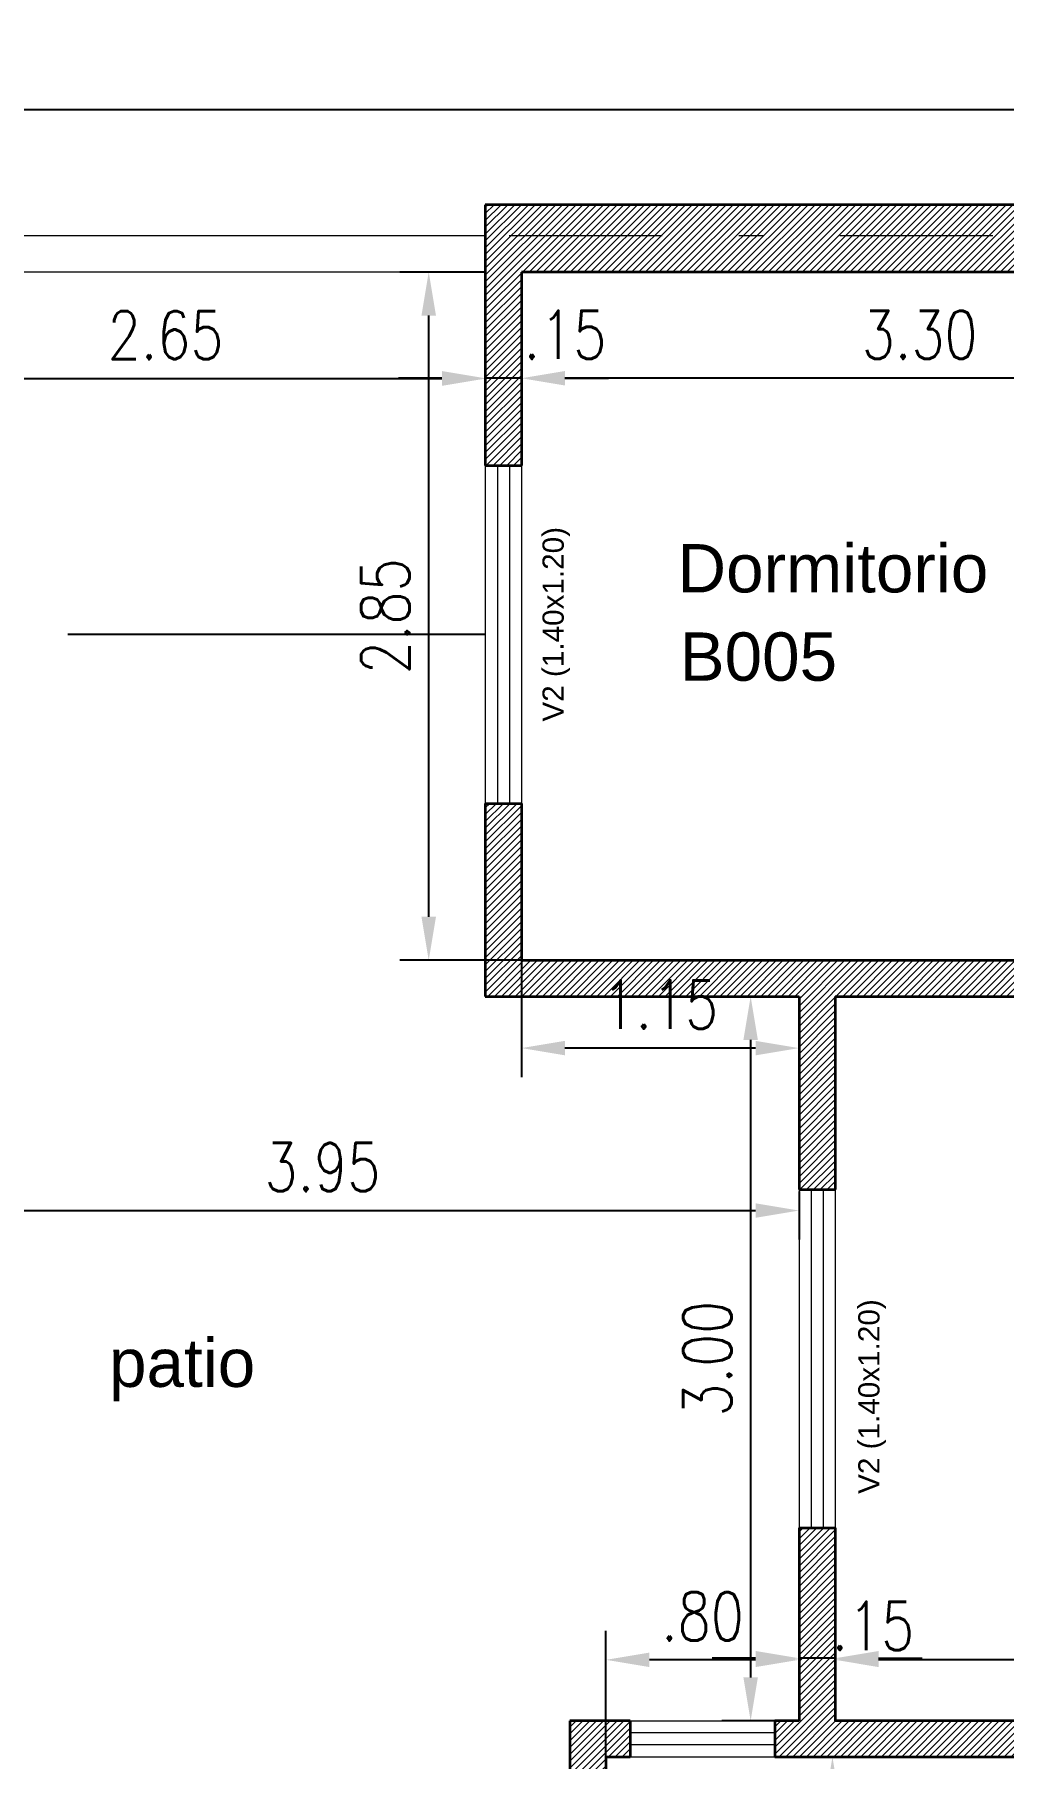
# Model space of a CAD drawing. Header units: millimetres. Extents: x 2761 to 3221, y 1635 to 1962.
# Drawn here: x 3197.74 to 3201.75, y 1707.32 to 1714.46 of the extents above; entities that cross this region are included whole.
import ezdxf

# ---------------------------------------------------------------- set-up
doc = ezdxf.new("R2010")
doc.units = ezdxf.units.MM
doc.linetypes.add('DASHDOT', pattern=[25.4, 12.7, -6.35, 0, -6.35])
doc.layers.get('Defpoints').update_dxf_attribs({"lineweight": 5})
for name, color, linetype, lineweight in [('Aberturas', 239, 'Continuous', 18), ('Cotas', 8, 'Continuous', 15), ('Ejes', 3, 'DASHDOT', 13), ('Muros', 6, 'Continuous', 50), ('Rayado', 7, 'Continuous', 15), ('Textos', 3, 'Continuous', 9)]:
    doc.layers.add(name, color=color, linetype=linetype, lineweight=lineweight)
doc.layers.add('No View', color=70, linetype='Continuous', plot=False)
doc.styles.add('cotas', font='romans.shx', dxfattribs={"width": 0.8})
doc.styles.get("Standard").update_dxf_attribs({"font": 'arial.ttf'})
doc.dimstyles.new('Esc 1-100', dxfattribs={"dimtxt": 0.2, "dimasz": 0.18, "dimexe": 0.12, "dimexo": 0, "dimgap": 0.08, "dimtad": 1, "dimzin": 4, "dimdsep": 46, "dimtxsty": 'cotas', "dimcen": 2.5, "dimclrd": 7, "dimclre": 7, "dimclrt": 256, "dimaunit": 1, "dimadec": 3, "dimazin": 0, "dimtfac": 1, "dimtmove": 1, "dimatfit": 3, "dimfxl": 0.12, "dimarcsym": 0})

# ---------------------------------------------------------------- blocks, each defined once
blk = doc.blocks.new('*D336')
at = {"layer": 'Cotas', "color": 7, "lineweight": -2, "transparency": 16777216}
for p, q in [((3201.0546, 1708.2526), (3201.0546, 1707.6088)), ((3204.0546, 1707.7897), (3204.0546, 1707.6088)), ((3203.8746, 1707.7288), (3201.2346, 1707.7288))]:
    blk.add_line(p, q, dxfattribs=at)
at = {"layer": 'Cotas', "color": 7, "transparency": 16777216}
for points in [[(3201.2346, 1707.7588), (3201.2346, 1707.6988), (3201.0546, 1707.7288)], [(3203.8746, 1707.7588), (3203.8746, 1707.6988), (3204.0546, 1707.7288)]]:
    blk.add_solid(points, dxfattribs=at)
at = {"layer": 'Defpoints', "color": 0, "transparency": 16777216}
for p in [(3201.0546, 1708.2526), (3204.0546, 1707.7897), (3201.0546, 1707.7288)]:
    blk.add_point(p, dxfattribs=at)
at = {"layer": 'Cotas', "transparency": 16777216, "insert": (3202.5546, 1707.9088), "char_height": 0.2, "attachment_point": 5, "style": 'cotas'}
blk.add_mtext('3.00', dxfattribs=at)
blk = doc.blocks.new('*D339')
at = {"layer": 'Cotas', "color": 7, "lineweight": -2, "transparency": 16777216}
for p, q in [((3200.815, 1707.3262), (3201.1631, 1707.3262)), ((3201.0431, 1707.1462), (3201.0431, 1702.7862)), ((3200.1046, 1702.6062), (3201.1631, 1702.6062))]:
    blk.add_line(p, q, dxfattribs=at)
at = {"layer": 'Cotas', "color": 7, "transparency": 16777216}
for points in [[(3201.0131, 1707.1462), (3201.0731, 1707.1462), (3201.0431, 1707.3262)], [(3201.0131, 1702.7862), (3201.0731, 1702.7862), (3201.0431, 1702.6062)]]:
    blk.add_solid(points, dxfattribs=at)
at = {"layer": 'Defpoints', "color": 0, "transparency": 16777216}
for p in [(3200.815, 1707.3262), (3200.1046, 1702.6062), (3201.0431, 1702.6062)]:
    blk.add_point(p, dxfattribs=at)
at = {"layer": 'Cotas', "transparency": 16777216, "insert": (3200.8631, 1704.9662), "char_height": 0.2, "attachment_point": 5, "rotation": 90, "style": 'cotas'}
blk.add_mtext('4.72', dxfattribs=at)
blk = doc.blocks.new('*D340')
at = {"layer": 'Cotas', "color": 7, "lineweight": -2, "transparency": 16777216}
for p, q in [((3199.6046, 1710.4762), (3200.8242, 1710.4762)), ((3200.7042, 1710.2962), (3200.7042, 1707.6562)), ((3200.9046, 1707.4762), (3200.5842, 1707.4762))]:
    blk.add_line(p, q, dxfattribs=at)
at = {"layer": 'Cotas', "color": 7, "transparency": 16777216}
for points in [[(3200.6742, 1710.2962), (3200.7342, 1710.2962), (3200.7042, 1710.4762)], [(3200.6742, 1707.6562), (3200.7342, 1707.6562), (3200.7042, 1707.4762)]]:
    blk.add_solid(points, dxfattribs=at)
at = {"layer": 'Defpoints', "color": 0, "transparency": 16777216}
for p in [(3199.6046, 1710.4762), (3200.7042, 1707.4762), (3200.9046, 1707.4762)]:
    blk.add_point(p, dxfattribs=at)
at = {"layer": 'Cotas', "transparency": 16777216, "insert": (3200.5242, 1708.9762), "char_height": 0.2, "attachment_point": 5, "rotation": 90, "style": 'cotas'}
blk.add_mtext('3.00', dxfattribs=at)
blk = doc.blocks.new('*D341')
at = {"layer": 'Cotas', "color": 7, "lineweight": -2, "transparency": 16777216}
for p, q in [((3199.7546, 1713.1599), (3199.7546, 1712.9168)), ((3203.0546, 1713.1599), (3203.0546, 1712.9168)), ((3202.8746, 1713.0368), (3199.9346, 1713.0368))]:
    blk.add_line(p, q, dxfattribs=at)
at = {"layer": 'Cotas', "color": 7, "transparency": 16777216}
for points in [[(3199.9346, 1713.0668), (3199.9346, 1713.0068), (3199.7546, 1713.0368)], [(3202.8746, 1713.0668), (3202.8746, 1713.0068), (3203.0546, 1713.0368)]]:
    blk.add_solid(points, dxfattribs=at)
at = {"layer": 'Defpoints', "color": 0, "transparency": 16777216}
for p in [(3199.7546, 1713.1599), (3203.0546, 1713.1599), (3199.7546, 1713.0368)]:
    blk.add_point(p, dxfattribs=at)
at = {"layer": 'Cotas', "transparency": 16777216, "insert": (3201.4046, 1713.2168), "char_height": 0.2, "attachment_point": 5, "style": 'cotas'}
blk.add_mtext('3.30', dxfattribs=at)
blk = doc.blocks.new('*D353')
at = {"layer": 'Cotas', "color": 7, "lineweight": -2, "transparency": 16777216}
for p, q in [((3196.9546, 1713.6264), (3196.9546, 1714.2695)), ((3219.4537, 1713.6264), (3219.4537, 1714.2695)), ((3197.1346, 1714.1495), (3219.2737, 1714.1495))]:
    blk.add_line(p, q, dxfattribs=at)
at = {"layer": 'Cotas', "color": 7, "transparency": 16777216}
for points in [[(3197.1346, 1714.1795), (3197.1346, 1714.1195), (3196.9546, 1714.1495)], [(3219.2737, 1714.1795), (3219.2737, 1714.1195), (3219.4537, 1714.1495)]]:
    blk.add_solid(points, dxfattribs=at)
at = {"layer": 'Defpoints', "color": 0, "transparency": 16777216}
for p in [(3219.4537, 1714.1495), (3196.9546, 1713.6264), (3219.4537, 1713.6264)]:
    blk.add_point(p, dxfattribs=at)
at = {"layer": 'Cotas', "transparency": 16777216, "insert": (3208.2042, 1714.3295), "char_height": 0.2, "attachment_point": 5, "style": 'cotas'}
blk.add_mtext('38.43', dxfattribs=at)
blk = doc.blocks.new('*D354')
at = {"layer": 'Cotas', "color": 7, "lineweight": -2, "transparency": 16777216}
for p, q in [((3199.6046, 1713.2159), (3199.6046, 1712.9154)), ((3196.9546, 1712.2626), (3196.9546, 1713.1554)), ((3197.1346, 1713.0354), (3199.4246, 1713.0354))]:
    blk.add_line(p, q, dxfattribs=at)
at = {"layer": 'Cotas', "color": 7, "transparency": 16777216}
for points in [[(3197.1346, 1713.0654), (3197.1346, 1713.0054), (3196.9546, 1713.0354)], [(3199.4246, 1713.0654), (3199.4246, 1713.0054), (3199.6046, 1713.0354)]]:
    blk.add_solid(points, dxfattribs=at)
at = {"layer": 'Defpoints', "color": 0, "transparency": 16777216}
for p in [(3199.6046, 1713.2159), (3199.6046, 1713.0354), (3196.9546, 1712.2626)]:
    blk.add_point(p, dxfattribs=at)
at = {"layer": 'Cotas', "transparency": 16777216, "insert": (3198.2796, 1713.2154), "char_height": 0.2, "attachment_point": 5, "style": 'cotas'}
blk.add_mtext('2.65', dxfattribs=at)
blk = doc.blocks.new('*D355')
at = {"layer": 'Cotas', "color": 7, "lineweight": -2, "transparency": 16777216}
for p, q in [((3199.6046, 1712.8596), (3199.6046, 1713.1568)), ((3199.7546, 1712.844), (3199.7546, 1713.1568)), ((3199.4246, 1713.0368), (3199.2446, 1713.0368)), ((3199.7546, 1713.0368), (3199.6046, 1713.0368)), ((3199.9346, 1713.0368), (3200.1146, 1713.0368))]:
    blk.add_line(p, q, dxfattribs=at)
at = {"layer": 'Cotas', "color": 7, "transparency": 16777216}
for points in [[(3199.4246, 1713.0668), (3199.4246, 1713.0068), (3199.6046, 1713.0368)], [(3199.9346, 1713.0668), (3199.9346, 1713.0068), (3199.7546, 1713.0368)]]:
    blk.add_solid(points, dxfattribs=at)
at = {"layer": 'Defpoints', "color": 0, "transparency": 16777216}
for p in [(3199.6046, 1713.0368), (3199.6046, 1712.8596), (3199.7546, 1712.844)]:
    blk.add_point(p, dxfattribs=at)
at = {"layer": 'Cotas', "transparency": 16777216, "insert": (3199.9346, 1713.2168), "char_height": 0.2, "attachment_point": 5, "style": 'cotas'}
blk.add_mtext('.15', dxfattribs=at)
blk = doc.blocks.new('*D357')
at = {"layer": 'Cotas', "color": 7, "lineweight": -2, "transparency": 16777216}
for p, q in [((3201.0546, 1708.2526), (3201.0546, 1707.6154)), ((3200.9046, 1707.8103), (3200.9046, 1707.6154)), ((3200.7246, 1707.7354), (3200.5446, 1707.7354)), ((3201.0546, 1707.7354), (3200.9046, 1707.7354)), ((3201.2346, 1707.7354), (3201.4146, 1707.7354))]:
    blk.add_line(p, q, dxfattribs=at)
at = {"layer": 'Cotas', "color": 7, "transparency": 16777216}
for points in [[(3200.7246, 1707.7654), (3200.7246, 1707.7054), (3200.9046, 1707.7354)], [(3201.2346, 1707.7654), (3201.2346, 1707.7054), (3201.0546, 1707.7354)]]:
    blk.add_solid(points, dxfattribs=at)
at = {"layer": 'Defpoints', "color": 0, "transparency": 16777216}
for p in [(3201.0546, 1708.2526), (3200.9046, 1707.8103), (3200.9046, 1707.7354)]:
    blk.add_point(p, dxfattribs=at)
at = {"layer": 'Cotas', "transparency": 16777216, "insert": (3201.2109, 1707.8694), "char_height": 0.2, "attachment_point": 5, "style": 'cotas'}
blk.add_mtext('.15', dxfattribs=at)
blk = doc.blocks.new('*D346')
at = {"layer": 'Cotas', "color": 7, "lineweight": -2, "transparency": 16777216}
for p, q in [((3200.1046, 1707.3262), (3200.1046, 1707.8488)), ((3200.9046, 1707.4762), (3200.9046, 1707.8488)), ((3200.7246, 1707.7288), (3200.2846, 1707.7288))]:
    blk.add_line(p, q, dxfattribs=at)
at = {"layer": 'Cotas', "color": 7, "transparency": 16777216}
for points in [[(3200.2846, 1707.7588), (3200.2846, 1707.6988), (3200.1046, 1707.7288)], [(3200.7246, 1707.7588), (3200.7246, 1707.6988), (3200.9046, 1707.7288)]]:
    blk.add_solid(points, dxfattribs=at)
at = {"layer": 'Defpoints', "color": 0, "transparency": 16777216}
for p in [(3200.1046, 1707.7288), (3200.9046, 1707.4762), (3200.1046, 1707.3262)]:
    blk.add_point(p, dxfattribs=at)
at = {"layer": 'Cotas', "transparency": 16777216, "insert": (3200.5046, 1707.9088), "char_height": 0.2, "attachment_point": 5, "style": 'cotas'}
blk.add_mtext('.80', dxfattribs=at)
blk = doc.blocks.new('*D361')
at = {"layer": 'Cotas', "color": 7, "lineweight": -2, "transparency": 16777216}
for p, q in [((3199.7546, 1710.6262), (3199.7546, 1710.1425)), ((3200.9046, 1710.4762), (3200.9046, 1710.1425)), ((3200.7246, 1710.2625), (3199.9346, 1710.2625))]:
    blk.add_line(p, q, dxfattribs=at)
at = {"layer": 'Cotas', "color": 7, "transparency": 16777216}
for points in [[(3199.9346, 1710.2925), (3199.9346, 1710.2325), (3199.7546, 1710.2625)], [(3200.7246, 1710.2925), (3200.7246, 1710.2325), (3200.9046, 1710.2625)]]:
    blk.add_solid(points, dxfattribs=at)
at = {"layer": 'Defpoints', "color": 0, "transparency": 16777216}
for p in [(3199.7546, 1710.6262), (3200.9046, 1710.4762), (3199.7546, 1710.2625)]:
    blk.add_point(p, dxfattribs=at)
at = {"layer": 'Cotas', "transparency": 16777216, "insert": (3200.3296, 1710.4425), "char_height": 0.2, "attachment_point": 5, "style": 'cotas'}
blk.add_mtext('1.15', dxfattribs=at)
blk = doc.blocks.new('*D347')
at = {"layer": 'Cotas', "color": 7, "lineweight": -2, "transparency": 16777216}
for p, q in [((3199.6046, 1713.4764), (3199.2501, 1713.4764)), ((3199.3701, 1710.8062), (3199.3701, 1713.2964)), ((3199.7546, 1710.6262), (3199.2501, 1710.6262))]:
    blk.add_line(p, q, dxfattribs=at)
at = {"layer": 'Cotas', "color": 7, "transparency": 16777216}
for points in [[(3199.3401, 1713.2964), (3199.4001, 1713.2964), (3199.3701, 1713.4764)], [(3199.3401, 1710.8062), (3199.4001, 1710.8062), (3199.3701, 1710.6262)]]:
    blk.add_solid(points, dxfattribs=at)
at = {"layer": 'Defpoints', "color": 0, "transparency": 16777216}
for p in [(3199.3701, 1713.4764), (3199.6046, 1713.4764), (3199.7546, 1710.6262)]:
    blk.add_point(p, dxfattribs=at)
at = {"layer": 'Cotas', "transparency": 16777216, "insert": (3199.1901, 1712.0513), "char_height": 0.2, "attachment_point": 5, "rotation": 90, "style": 'cotas'}
blk.add_mtext('2.85', dxfattribs=at)
blk = doc.blocks.new('*D363')
at = {"layer": 'Cotas', "color": 7, "lineweight": -2, "transparency": 16777216}
for p, q in [((3196.9546, 1709.6681), (3196.9546, 1709.4696)), ((3200.9046, 1709.6681), (3200.9046, 1709.4696)), ((3197.1346, 1709.5896), (3200.7246, 1709.5896))]:
    blk.add_line(p, q, dxfattribs=at)
at = {"layer": 'Cotas', "color": 7, "transparency": 16777216}
for points in [[(3197.1346, 1709.6196), (3197.1346, 1709.5596), (3196.9546, 1709.5896)], [(3200.7246, 1709.6196), (3200.7246, 1709.5596), (3200.9046, 1709.5896)]]:
    blk.add_solid(points, dxfattribs=at)
at = {"layer": 'Defpoints', "color": 0, "transparency": 16777216}
for p in [(3196.9546, 1709.6681), (3200.9046, 1709.6681), (3200.9046, 1709.5896)]:
    blk.add_point(p, dxfattribs=at)
at = {"layer": 'Cotas', "transparency": 16777216, "insert": (3198.9296, 1709.7696), "char_height": 0.2, "attachment_point": 5, "style": 'cotas'}
blk.add_mtext('3.95', dxfattribs=at)

msp = doc.modelspace()

# ---------------------------------------------------------------- hatches: boundary and pattern name
at = {"layer": 'Rayado', "lineweight": 20}
h = msp.add_hatch(dxfattribs=at)
h.set_pattern_fill('_USER', color=256, scale=0.02, angle=45, pattern_type=0)
h.set_pattern_definition([(45, (0, 0), (-0.01414213562, 0.01414213562), [])])
h.paths.add_polyline_path([(3211.0046, 1711.1789), (3210.8546, 1711.1789), (3210.8546, 1710.6262), (3209.5546, 1710.6262), (3209.5546, 1709.7605), (3209.7046, 1709.7605), (3209.7046, 1710.4762), (3211.0046, 1710.4762)], flags=0)
h.paths.add_polyline_path([(3211.0046, 1711.1789), (3210.8546, 1711.1789), (3210.8546, 1710.6262), (3209.5546, 1710.6262), (3209.5546, 1709.7605), (3209.7046, 1709.7605), (3209.7046, 1710.4762), (3211.0046, 1710.4762)], flags=0)
h.paths.add_polyline_path([(3209.5546, 1710.6262), (3206.4046, 1710.6262), (3206.4046, 1710.4762), (3209.5546, 1710.4762)], flags=17)
h.paths.add_polyline_path([(3211.0046, 1711.1789), (3210.8546, 1711.1789), (3210.8546, 1710.6262), (3209.5546, 1710.6262), (3209.5546, 1710.4762), (3209.5546, 1709.7605), (3209.7046, 1709.7605), (3209.7046, 1710.4762), (3211.0046, 1710.4762)], flags=0)
h.paths.add_polyline_path([(3211.0046, 1713.7557), (3205.3046, 1713.7557), (3205.3046, 1713.6264), (3211.0046, 1713.6264)])
h.paths.add_polyline_path([(3205.3046, 1713.7557), (3199.6046, 1713.7557), (3199.6046, 1713.6264), (3205.3046, 1713.6264)])
h.paths.add_polyline_path([(3205.3046, 1713.6264), (3199.6046, 1713.6264), (3199.6046, 1712.6762), (3199.7546, 1712.6762), (3199.7546, 1713.4762), (3203.0546, 1713.4762), (3203.0546, 1711.4762), (3204.3046, 1711.4762), (3204.3046, 1712.4262), (3204.1546, 1712.4262), (3204.1546, 1711.6262), (3203.2046, 1711.6262), (3203.2046, 1713.4762), (3205.1546, 1713.4762), (3205.1546, 1711.6262), (3205.1046, 1711.6262), (3205.1046, 1711.4762), (3205.1546, 1711.4762), (3205.1546, 1708.4141), (3205.3046, 1708.4141)])
h.paths.add_polyline_path([(3204.2046, 1710.6262), (3199.7546, 1710.6262), (3199.7546, 1711.2762), (3199.6046, 1711.2762), (3199.6046, 1710.4762), (3200.9046, 1710.4762), (3200.9046, 1709.6762), (3201.0546, 1709.6762), (3201.0546, 1710.4762), (3204.2046, 1710.4762)], flags=17)
h.paths.add_polyline_path([(3204.2046, 1709.6262), (3204.0546, 1709.6262), (3204.0546, 1707.4762), (3201.0546, 1707.4762), (3201.0546, 1708.2762), (3200.9046, 1708.2762), (3200.9046, 1707.4762), (3200.8046, 1707.4762), (3200.8046, 1707.3262), (3204.2046, 1707.3262)])
h.paths.add_polyline_path([(3200.1046, 1707.3262), (3200.2046, 1707.3262), (3200.2046, 1707.4762), (3199.9546, 1707.4762), (3199.9546, 1706.6762), (3200.1046, 1706.6762)])
h.paths.add_polyline_path([(3200.1046, 1705.1762), (3199.9546, 1705.1762), (3199.9546, 1702.3063), (3200.5546, 1702.3063), (3200.5546, 1702.4562), (3202.555, 1702.4562), (3202.555, 1702.6062), (3200.1046, 1702.6062)])
h.paths.add_polyline_path([(3203.6546, 1703.7044), (3203.5046, 1703.7044), (3203.5046, 1702.6062), (3203.4546, 1702.6062), (3203.4546, 1702.4562), (3203.7046, 1702.4562), (3203.7046, 1702.6062), (3203.6546, 1702.6062)])
h.paths.add_polyline_path([(3205.3046, 1705.0102), (3205.1546, 1705.0102), (3205.1546, 1702.6062), (3204.0546, 1702.6062), (3204.0546, 1702.4562), (3205.3046, 1702.4562)])
h.paths.add_polyline_path([(3205.4546, 1705.0102), (3205.3046, 1705.0102), (3205.3046, 1702.4562), (3206.4477, 1702.4562), (3206.4477, 1702.6062), (3205.4546, 1702.6062)])
h.paths.add_polyline_path([(3206.1638, 1706.1562), (3205.4546, 1706.1562), (3205.4546, 1708.4141), (3205.3046, 1708.4141), (3205.3046, 1705.0102), (3205.4546, 1705.0102), (3205.4546, 1706.0062), (3206.1638, 1706.0062)])
h.paths.add_polyline_path([(3205.3046, 1708.4141), (3205.1546, 1708.4141), (3205.1546, 1706.1562), (3204.4546, 1706.1562), (3204.4546, 1706.0062), (3205.1546, 1706.0062), (3205.1546, 1705.0102), (3205.3046, 1705.0102)])
h.paths.add_polyline_path([(3205.4546, 1711.4762), (3205.5046, 1711.4762), (3205.5046, 1711.6262), (3205.4546, 1711.6262), (3205.4546, 1713.4762), (3207.4046, 1713.4762), (3207.4046, 1711.6262), (3206.4546, 1711.6262), (3206.4546, 1712.4262), (3206.3046, 1712.4262), (3206.3046, 1711.4762), (3207.5546, 1711.4762), (3207.5546, 1713.4762), (3210.8546, 1713.4762), (3210.8546, 1712.6789), (3211.0046, 1712.6789), (3211.0046, 1713.6264), (3205.3046, 1713.6264), (3205.3046, 1708.4141), (3205.4546, 1708.4141)])
h.paths.add_polyline_path([(3206.5546, 1709.6262), (3206.4046, 1709.6262), (3206.4046, 1707.3262), (3209.815, 1707.3262), (3209.815, 1707.4762), (3209.705, 1707.4762), (3209.7046, 1707.4755), (3209.7046, 1708.2605), (3209.5546, 1708.2605), (3209.5546, 1707.4762), (3206.5546, 1707.4762)])
h.paths.add_polyline_path([(3211.0046, 1711.1789), (3210.8546, 1711.1789), (3210.8546, 1710.6262), (3206.4046, 1710.6262), (3206.4046, 1710.4762), (3209.5546, 1710.4762), (3209.5546, 1709.7605), (3209.7046, 1709.7605), (3209.7046, 1710.4762), (3211.0046, 1710.4762)], flags=0)
h.paths.add_polyline_path([(3210.6546, 1707.4762), (3210.45, 1707.4762), (3210.45, 1707.3262), (3210.5046, 1707.3262), (3210.5046, 1706.6802), (3210.6546, 1706.6802)])
h.paths.add_polyline_path([(3210.6546, 1705.1802), (3210.5046, 1705.1802), (3210.5046, 1702.6062), (3208.0973, 1702.6062), (3208.0973, 1702.3062), (3210.6546, 1702.3062)])
h.paths.add_polyline_path([(3207.1046, 1703.7044), (3206.9546, 1703.7044), (3206.9546, 1702.6062), (3206.7477, 1702.6062), (3206.7477, 1702.4562), (3207.1977, 1702.4562), (3207.1977, 1702.6062), (3207.1046, 1702.6062)])
h.paths.add_polyline_path([(3213.4038, 1707.4762), (3213.2539, 1707.4762), (3213.2539, 1702.4562), (3213.4038, 1702.4562)])
h.paths.add_polyline_path([(3196.9546, 1702.6064), (3196.8046, 1702.6064), (3196.8046, 1702.3064), (3196.9546, 1702.3064)])
h.paths.add_polyline_path([(3197.0046, 1702.6064), (3196.9546, 1702.6064), (3196.9546, 1702.3064), (3197.0045, 1702.3064)])
h.paths.add_polyline_path([(3197.2546, 1702.6064), (3197.0046, 1702.6064), (3197.0045, 1702.3064), (3197.2546, 1702.3064)])

# ---------------------------------------------------------------- linework, layer by layer
at = {"layer": 'Aberturas'}
for p, q in [((3199.6046, 1712.6762), (3199.6046, 1711.2762)), ((3199.6546, 1712.6762), (3199.6546, 1711.2762)), ((3199.7046, 1712.6762), (3199.7046, 1711.2762)), ((3199.7546, 1712.6762), (3199.7546, 1711.2762)), ((3200.9046, 1709.6762), (3200.9046, 1708.2762)), ((3200.9546, 1709.6762), (3200.9546, 1708.2762)), ((3201.0046, 1709.6762), (3201.0046, 1708.2762)), ((3201.0546, 1709.6762), (3201.0546, 1708.2762)), ((3200.2046, 1707.4762), (3200.8046, 1707.4762)), ((3200.8046, 1707.4262), (3200.2046, 1707.4262)), ((3200.8046, 1707.3762), (3200.2046, 1707.3762)), ((3200.8046, 1707.3262), (3200.2046, 1707.3262))]:
    msp.add_line(p, q, dxfattribs=at)
at = {"layer": 'Ejes', "ltscale": 0.05}
msp.add_line((3220.8881, 1713.6264), (3195.9203, 1713.6264), dxfattribs=at)
at = {"layer": 'Muros', "lineweight": 35}
for p, q in [((3211.0046, 1713.7557), (3199.6046, 1713.7557)), ((3199.6046, 1713.7557), (3199.6046, 1712.6762)), ((3203.0546, 1713.4762), (3199.7546, 1713.4762)), ((3199.7546, 1713.4762), (3199.7546, 1712.6762)), ((3199.6046, 1712.6762), (3199.7546, 1712.6762)), ((3199.6046, 1711.2762), (3199.6046, 1710.4762)), ((3199.6046, 1711.2762), (3199.7546, 1711.2762)), ((3199.7546, 1711.2762), (3199.7546, 1710.6262)), ((3199.7546, 1710.6262), (3204.2046, 1710.6262)), ((3199.6046, 1710.4762), (3200.9046, 1710.4762)), ((3200.9046, 1710.4762), (3200.9046, 1709.6762)), ((3201.0546, 1710.4762), (3201.0546, 1709.6762)), ((3201.0546, 1710.4762), (3204.2046, 1710.4762)), ((3200.9046, 1709.6762), (3201.0546, 1709.6762)), ((3200.9046, 1708.2762), (3200.9046, 1707.4762)), ((3200.9046, 1708.2762), (3201.0546, 1708.2762)), ((3201.0546, 1708.2762), (3201.0546, 1707.4762)), ((3199.9546, 1707.4762), (3199.9546, 1706.6762)), ((3200.2046, 1707.4762), (3199.9546, 1707.4762)), ((3200.2046, 1707.4762), (3200.2046, 1707.3262)), ((3200.9046, 1707.4762), (3200.8046, 1707.4762)), ((3200.8046, 1707.4762), (3200.8046, 1707.3262)), ((3204.0546, 1707.4762), (3201.0546, 1707.4762)), ((3200.1046, 1707.3262), (3200.1046, 1706.6762)), ((3200.2046, 1707.3262), (3200.1046, 1707.3262)), ((3204.2046, 1707.3262), (3200.8046, 1707.3262))]:
    msp.add_line(p, q, dxfattribs=at)
at = {"layer": 'Muros', "color": 1, "lineweight": 20}
for p, q in [((3199.6046, 1713.6264), (3197.0046, 1713.6264)), ((3199.6046, 1713.4764), (3196.9546, 1713.4764))]:
    msp.add_line(p, q, dxfattribs=at)
at = {"layer": 'No View'}
msp.add_line((3199.6046, 1711.9762), (3197.8741, 1711.9762), dxfattribs=at)

# ---------------------------------------------------------------- texts
at = {"layer": 'Textos', "lineweight": 20}
for p in [(3199.9296, 1711.6148), (3201.2381, 1708.4161)]:
    msp.add_text('V2 (1.40x1.20)', height=0.087982, rotation=90, dxfattribs=at).set_placement(p)
at = {"layer": 'Textos', "color": 7, "lineweight": 20}
for s, p in [('Dormitorio', (3200.4006, 1712.1499)), ('B005', (3200.4099, 1711.784)), ('patio', (3198.0453, 1708.8593))]:
    msp.add_text(s, height=0.2, dxfattribs=at).set_placement(p)

# ---------------------------------------------------------------- dimensions: what is measured, and where the dimension line sits
at = {"layer": 'Cotas'}
dim = msp.add_linear_dim(base=(3219.4537, 1714.1495), p1=(3196.9546, 1713.6264), p2=(3219.4537, 1713.6264), text='38.43', dimstyle='Esc 1-100', dxfattribs=at)
dim.commit()
dim.dimension.update_dxf_attribs({"geometry": '*D353', "text_midpoint": (3208.2042, 1714.3295)})
for base, p1, p2, angle, picture, middle in [((3199.3701, 1713.4764), (3199.7546, 1710.6262), (3199.6046, 1713.4764), 90, '*D347', (3199.1901, 1712.0513)), ((3199.7546, 1713.0368), (3203.0546, 1713.1599), (3199.7546, 1713.1599), 180, '*D341', (3201.4046, 1713.2168)), ((3200.7042, 1707.4762), (3199.6046, 1710.4762), (3200.9046, 1707.4762), 90, '*D340', (3200.5242, 1708.9762)), ((3201.0546, 1707.7288), (3204.0546, 1707.7897), (3201.0546, 1708.2526), 180, '*D336', (3202.5546, 1707.9088)), ((3200.1046, 1707.7288), (3200.9046, 1707.4762), (3200.1046, 1707.3262), 180, '*D346', (3200.5046, 1707.9088)), ((3201.0431, 1702.6062), (3200.815, 1707.3262), (3200.1046, 1702.6062), 90, '*D339', (3200.8631, 1704.9662))]:
    dim = msp.add_linear_dim(base=base, p1=p1, p2=p2, angle=angle, dimstyle='Esc 1-100', dxfattribs=at)
    dim.commit()
    dim.dimension.update_dxf_attribs({"geometry": picture, "text_midpoint": middle})
for base, p1, p2, picture, middle in [((3199.6046, 1713.0354), (3196.9546, 1712.2626), (3199.6046, 1713.2159), '*D354', (3198.2796, 1713.2154)), ((3199.7546, 1710.2625), (3200.9046, 1710.4762), (3199.7546, 1710.6262), '*D361', (3200.3296, 1710.4425)), ((3200.9046, 1709.5896), (3196.9546, 1709.6681), (3200.9046, 1709.6681), '*D363', (3198.9296, 1709.7696))]:
    dim = msp.add_linear_dim(base=base, p1=p1, p2=p2, dimstyle='Esc 1-100', dxfattribs=at)
    dim.commit()
    dim.dimension.update_dxf_attribs({"geometry": picture, "text_midpoint": middle})
dim = msp.add_linear_dim(base=(3199.6046, 1713.0368), p1=(3199.7546, 1712.844), p2=(3199.6046, 1712.8596), dimstyle='Esc 1-100', dxfattribs=at)
dim.commit()
dim.dimension.update_dxf_attribs({"geometry": '*D355', "text_midpoint": (3199.9346, 1713.0368), "dimtype": 160})
dim = msp.add_linear_dim(base=(3200.9046, 1707.7354), p1=(3201.0546, 1708.2526), p2=(3200.9046, 1707.8103), angle=180, dimstyle='Esc 1-100', dxfattribs=at)
dim.commit()
dim.dimension.update_dxf_attribs({"geometry": '*D357', "text_midpoint": (3201.2109, 1707.6894), "dimtype": 160})

doc.saveas('drawing.dxf')
